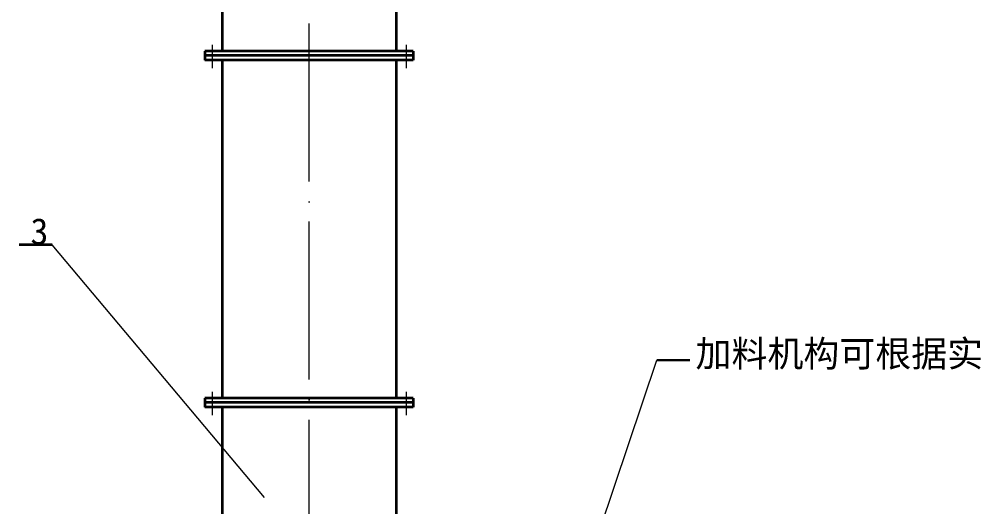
# Model space of a CAD drawing. Header units: millimetres. Extents: x 49699 to 106992, y 64186 to 130203.
# Drawn here: x 49868.2 to 50013.6, y 64608.7 to 64682.8 of the extents above; entities that cross this region are included whole.
import ezdxf

# ---------------------------------------------------------------- set-up
doc = ezdxf.new("R2010")
doc.units = ezdxf.units.MM
doc.linetypes.add('ACAD_ISO04W100', pattern=[30, 24, -3, 0, -3])
for name, color, linetype, lineweight in [('中心线', 22, 'ACAD_ISO04W100', 9), ('尺寸线', 150, 'Continuous', 9), ('粗实线', 7, 'Continuous', 35), ('粗线', 7, 'Continuous', 30)]:
    doc.layers.add(name, color=color, linetype=linetype, lineweight=lineweight)
doc.styles.get("Standard").update_dxf_attribs({"font": 'SIMFANG.TTF', "height": 4})

msp = doc.modelspace()

# ---------------------------------------------------------------- linework, layer by layer
at = {"layer": '中心线'}
for p, q in [((49912.24, 64507.635), (49912.24, 64753.19)), ((49897.509, 64678.913), (49897.509, 64675.357)), ((49926.971, 64678.913), (49926.971, 64675.357)), ((49897.509, 64626.185), (49897.509, 64622.628)), ((49926.971, 64626.185), (49926.971, 64622.628))]:
    msp.add_line(p, q, dxfattribs=at)
at = {"layer": '尺寸线'}
for p, q in [((49905.476, 64610.133), (49873.228, 64648.484)), ((49946.209, 64575.072), (49964.996, 64630.991))]:
    msp.add_line(p, q, dxfattribs=at)
at = {"layer": '粗实线'}
for p, q in [((49899.021, 64722.536), (49899.021, 64677.943)), ((49925.459, 64722.536), (49925.459, 64677.943)), ((49926.971, 64677.943), (49896.429, 64677.943)), ((49896.429, 64677.943), (49896.429, 64676.561)), ((49928.051, 64677.943), (49925.459, 64677.943)), ((49928.051, 64677.943), (49928.051, 64676.561)), ((49928.051, 64677.252), (49896.429, 64677.252)), ((49925.459, 64676.561), (49896.429, 64676.561)), ((49899.021, 64676.561), (49899.021, 64625.214)), ((49928.051, 64676.561), (49925.459, 64676.561)), ((49925.459, 64676.561), (49925.459, 64625.214)), ((49873.228, 64648.484), (49868.228, 64648.484)), ((49896.429, 64625.214), (49896.429, 64623.832)), ((49925.459, 64625.214), (49896.429, 64625.214)), ((49928.051, 64624.523), (49896.429, 64624.523)), ((49928.051, 64625.214), (49925.459, 64625.214)), ((49928.051, 64625.214), (49928.051, 64623.832)), ((49925.459, 64623.832), (49896.429, 64623.832)), ((49899.021, 64623.832), (49899.021, 64605.083)), ((49928.051, 64623.832), (49925.459, 64623.832)), ((49925.459, 64623.832), (49925.459, 64573.72))]:
    msp.add_line(p, q, dxfattribs=at)
at = {"layer": '粗线'}
msp.add_line((49964.996, 64630.991), (49969.996, 64630.991), dxfattribs=at)

# ---------------------------------------------------------------- texts
at = {"layer": '粗实线', "insert": (49869.945, 64652.554), "char_height": 4, "width": 8.65943, "attachment_point": 1}
msp.add_mtext('3', dxfattribs=at)
at = {"layer": '粗线', "insert": (49970.885, 64633.976), "char_height": 4, "width": 71.78869, "attachment_point": 1}
msp.add_mtext('加料机构可根据实际情况定放', dxfattribs=at)

doc.saveas('drawing.dxf')
